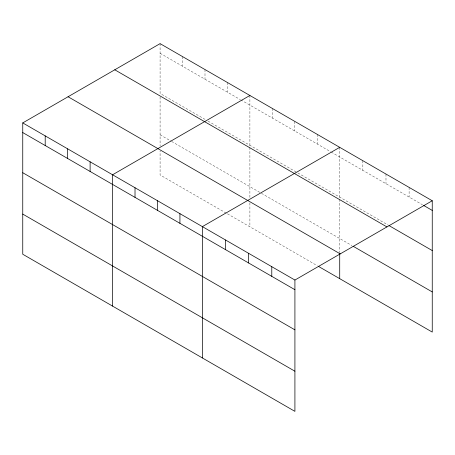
<?xml version="1.0" encoding="UTF-8"?>
<svg xmlns="http://www.w3.org/2000/svg" width="455" height="455" viewBox="0 0 455 455"><rect width="100%" height="100%" fill="white"/><g stroke="black" fill="none" stroke-linecap="round" stroke-linejoin="round"><path stroke-width="0.34" stroke-dasharray="2.27 1.71" d="M160.086 43.629L160.086 93.429L204.995 119.358M160.086 53.281L240.189 99.526M240.797 99.878L330.609 151.731M331.217 152.084L422.507 204.79M208.026 121.11L297.234 172.616M297.843 172.963L388.416 225.259M160.086 134.799L171.012 141.107M171.615 141.454L260.823 192.96M261.432 193.312L351.891 245.535M226.232 213.139L160.086 174.953L160.086 151.003M227.449 213.839L317.26 265.697M409.113 187.403L409.113 197.055M385.982 174.049L385.982 183.701M362.845 160.689L362.845 170.341M339.714 147.335L339.714 198.539M339.714 199.244L339.714 252.593M317.26 134.373L317.26 144.025M294.806 121.405L294.806 131.063M272.352 108.444L272.352 118.095M249.897 95.482L249.897 146.686M249.897 147.386L249.897 197.925M249.897 202.856L249.897 226.806M227.449 82.514L227.449 92.172M204.995 69.552L204.995 79.204M182.54 56.591L182.54 66.242M160.086 96.938L160.086 146.072"/><path stroke-width="0.68" d="M294.914 329.852L294.914 280.047L22.75 122.918L22.75 254.243L294.914 411.371L294.914 329.852L22.75 172.724M318.472 266.397L432.25 332.082L432.25 200.757L160.086 43.629L22.75 122.918M249.897 95.482L112.567 174.771L112.567 306.096M339.714 147.335L202.378 226.624L202.378 357.948M294.914 280.047L432.25 200.757M423.724 205.489L432.25 210.415M389.025 225.606L432.25 250.563M114.762 69.791L386.932 226.926M353.108 246.24L432.25 291.934M68.068 96.75L340.238 253.884M22.75 132.57L294.914 289.704M22.75 214.089L294.914 371.223M339.714 254.004L339.714 278.659M271.783 266.693L271.783 276.344M248.646 253.338L248.646 262.99M225.515 239.978L225.515 249.636M179.924 213.662L179.924 223.314M157.47 200.695L157.47 210.352M135.016 187.733L135.016 197.385M90.113 161.809L90.113 171.461M67.658 148.842L67.658 158.499M45.204 135.88L45.204 145.532"/></g></svg>
